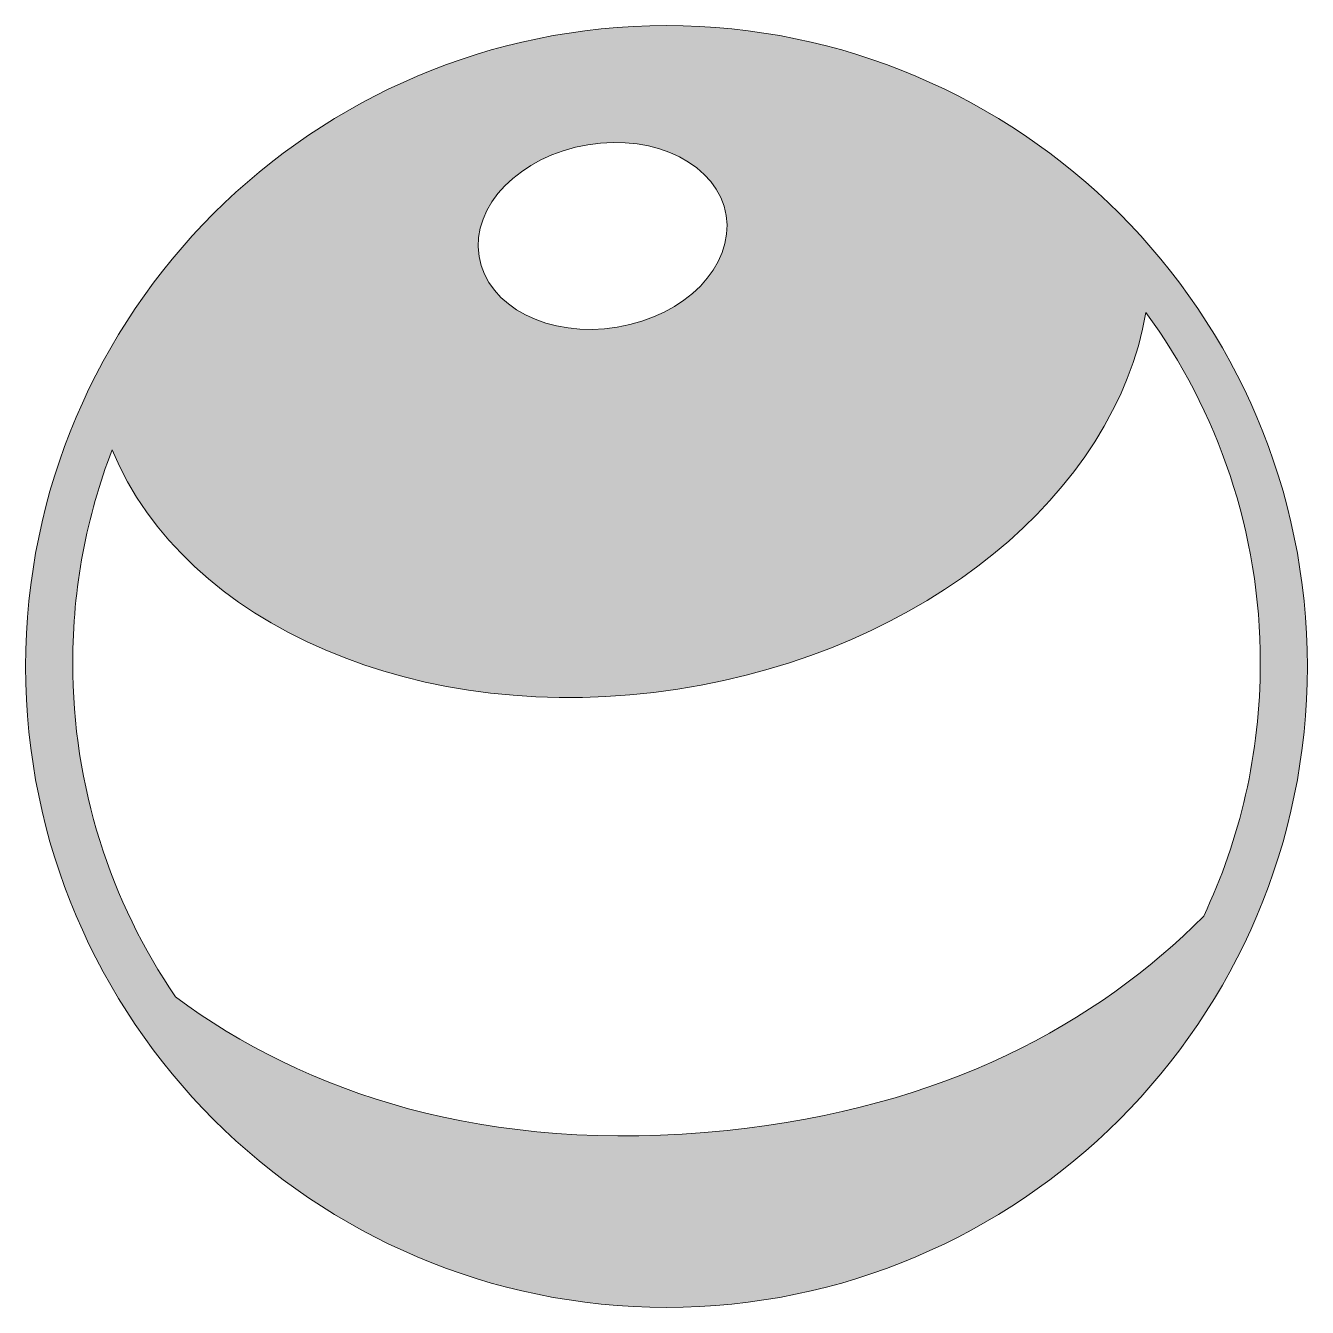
# Model space of a CAD drawing. Header units: inches. Extents: x 0 to 102, y 0 to 102.
import ezdxf

# ---------------------------------------------------------------- set-up
doc = ezdxf.new("R2010")
doc.units = ezdxf.units.IN
doc.header["$MEASUREMENT"] = 0
doc.layers.add('Layer 1', color=7, linetype='Continuous')

msp = doc.modelspace()

# ---------------------------------------------------------------- hatches: boundary and pattern name
at = {"layer": 'Layer 1', "true_color": 0xbed63a}
h = msp.add_hatch(color=63, dxfattribs=at)
h.dxf.hatch_style = 2
edge = h.paths.add_edge_path()
edge.add_spline(control_points=[(50.8, 0), (78.81, 0), (101.6, 22.79), (101.6, 50.8), (101.6, 78.81), (78.81, 101.6), (50.8, 101.6), (22.79, 101.6), (0, 78.81), (0, 50.8), (0, 22.79), (22.79, 0), (50.8, 0)], knot_values=[0, 0, 0, 0, 1, 1, 1, 2, 2, 2, 3, 3, 3, 4, 4, 4, 4], degree=3, periodic=1)
edge = h.paths.add_edge_path()
edge.add_spline(control_points=[(44.57, 92.16), (49.98, 93.06), (54.89, 90.54), (55.53, 86.55), (56.17, 82.55), (52.31, 78.59), (46.9, 77.7), (41.49, 76.8), (36.58, 79.32), (35.94, 83.31), (35.3, 87.31), (39.16, 91.27), (44.57, 92.16)], knot_values=[0, 0, 0, 0, 1, 1, 1, 2, 2, 2, 3, 3, 3, 4, 4, 4, 4], degree=3, periodic=1)
edge = h.paths.add_edge_path()
edge.add_spline(control_points=[(3.73, 51.09), (3.73, 57.04), (4.84, 62.73), (6.86, 67.97), (12.56, 54.13), (31.21, 45.85), (51.71, 49.01), (71.39, 52.04), (86.38, 64.63), (88.8, 78.86), (94.5, 71.07), (97.87, 61.47), (97.87, 51.09), (97.87, 43.9), (96.26, 37.1), (93.38, 31.01), (84.96, 22.5), (72.76, 15.79), (55.6, 14.03), (36.36, 12.06), (22.11, 17.04), (11.88, 24.61), (6.74, 32.16), (3.73, 41.27), (3.73, 51.09)], knot_values=[0, 0, 0, 0, 1, 1, 1, 2, 2, 2, 3, 3, 3, 4, 4, 4, 5, 5, 5, 6, 6, 6, 7, 7, 7, 8, 8, 8, 8], degree=3, periodic=1)

# ---------------------------------------------------------------- linework, layer by layer
at = {"layer": 'Layer 1', "lineweight": 0}
for points, knots in [([(50.8, 0), (78.81, 0), (101.6, 22.79), (101.6, 50.8), (101.6, 78.81), (78.81, 101.6), (50.8, 101.6), (22.79, 101.6), (0, 78.81), (0, 50.8), (0, 22.79), (22.79, 0), (50.8, 0)], [0, 0, 0, 0, 1, 1, 1, 2, 2, 2, 3, 3, 3, 4, 4, 4, 4]), ([(44.57, 92.16), (49.98, 93.06), (54.89, 90.54), (55.53, 86.55), (56.17, 82.55), (52.31, 78.59), (46.9, 77.7), (41.49, 76.8), (36.58, 79.32), (35.94, 83.31), (35.3, 87.31), (39.16, 91.27), (44.57, 92.16)], [0, 0, 0, 0, 1, 1, 1, 2, 2, 2, 3, 3, 3, 4, 4, 4, 4]), ([(3.73, 51.09), (3.73, 57.04), (4.84, 62.73), (6.86, 67.97), (12.56, 54.13), (31.21, 45.85), (51.71, 49.01), (71.39, 52.04), (86.38, 64.63), (88.8, 78.86), (94.5, 71.07), (97.87, 61.47), (97.87, 51.09), (97.87, 43.9), (96.26, 37.1), (93.38, 31.01), (84.96, 22.5), (72.76, 15.79), (55.6, 14.03), (36.36, 12.06), (22.11, 17.04), (11.88, 24.61), (6.74, 32.16), (3.73, 41.27), (3.73, 51.09)], [0, 0, 0, 0, 1, 1, 1, 2, 2, 2, 3, 3, 3, 4, 4, 4, 5, 5, 5, 6, 6, 6, 7, 7, 7, 8, 8, 8, 8])]:
    msp.add_open_spline(points, degree=3, knots=knots, dxfattribs=at)

doc.saveas('drawing.dxf')
